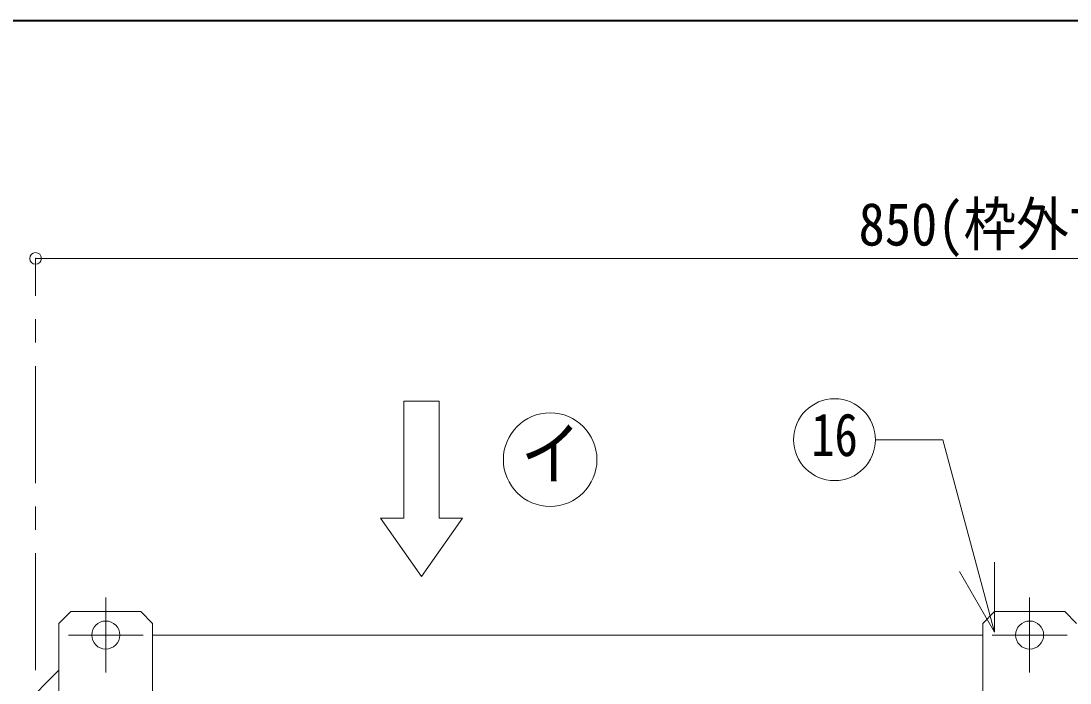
# Model space of a CAD drawing. Units: millimetres at full size, sheet at 1:10; details may follow other scales. Extents: x -2046 to 2004, y -1413 to 1397.
# Drawn here: x -1596.2 to -1147.7, y 1113.7 to 1396.7 of the extents above; entities that cross this region are included whole.
import ezdxf
from ezdxf.enums import TextEntityAlignment as Align

# ---------------------------------------------------------------- set-up
doc = ezdxf.new("R2010")
doc.units = ezdxf.units.MM
doc.header["$LTSCALE"] = 10
doc.header["$PDMODE"] = 32
doc.header["$PDSIZE"] = 5
doc.linetypes.add('CHAIN1', pattern=[8, 5, -1, 1, -1])
doc.layers.add('0-6_補助線', color=4, linetype='Continuous', lineweight=9)
doc.styles.add('ＭＳ ゴシック', font='')
doc.styles.get('ＭＳ ゴシック').set_extended_font_data('MS Gothic')

msp = doc.modelspace()

# ---------------------------------------------------------------- linework, layer by layer
at = {"layer": '0-6_補助線', "color": 1, "lineweight": 40}
msp.add_line((2003.79, 1396.68), (-2046.21, 1396.68), dxfattribs=at)
at = {"layer": '0-6_補助線'}
for p, q in [((-1589.96, 1295.18), (-739.96, 1295.18)), ((-1574.96, 1144.18), (-1579.96, 1139.18)), ((-1574.96, 1144.18), (-1544.96, 1144.18)), ((-1539.96, 1139.18), (-1544.96, 1144.18)), ((-1179.96, 1144.18), (-1184.96, 1139.18)), ((-1179.96, 1144.18), (-1149.96, 1144.18)), ((-1144.96, 1139.18), (-1149.96, 1144.18)), ((-1579.96, 1139.18), (-1579.96, 1109.18)), ((-1539.96, 1139.18), (-1539.96, 1109.18)), ((-1184.96, 1139.18), (-1184.96, 1109.18)), ((-1184.96, 1134.18), (-1539.96, 1134.18)), ((-1614.96, 1084.18), (-1579.96, 1119.18))]:
    msp.add_line(p, q, dxfattribs=at)
at = {"layer": '0-6_補助線', "linetype": 'CHAIN1'}
for p, q in [((-1589.96, 1119.18), (-1589.96, 1295.18)), ((-1559.96, 1150.18), (-1559.96, 1118.18)), ((-1164.96, 1150.18), (-1164.96, 1118.18)), ((-1575.96, 1134.18), (-1543.96, 1134.18)), ((-1180.96, 1134.18), (-1148.96, 1134.18))]:
    msp.add_line(p, q, dxfattribs=at)
at = {"layer": '0-6_補助線', "color": 7, "lineweight": 18}
for p, q in [((-1417.46, 1234.18), (-1432.46, 1234.18)), ((-1417.46, 1234.18), (-1417.46, 1184.18)), ((-1202.01, 1217.69), (-1230.86, 1217.69)), ((-1179.95, 1135.37), (-1202.01, 1217.69)), ((-1424.96, 1159.18), (-1442.46, 1184.18)), ((-1424.96, 1159.18), (-1407.46, 1184.18)), ((-1407.46, 1184.18), (-1417.46, 1184.18)), ((-1179.95, 1135.37), (-1179.95, 1165.37)), ((-1179.95, 1135.37), (-1194.95, 1161.35))]:
    msp.add_line(p, q, dxfattribs=at)
msp.add_lwpolyline([(-1432.46, 1234.18), (-1432.46, 1184.18), (-1442.46, 1184.18)], dxfattribs=at)
for centre, radius in [((-1248.36, 1217.69), 17.5), ((-1369.96, 1209.18), 20)]:
    msp.add_circle(centre, radius, dxfattribs=at)
at = {"layer": '0-6_補助線'}
for centre in [(-1559.96, 1134.18), (-1164.96, 1134.18)]:
    msp.add_circle(centre, 6, dxfattribs=at)
at = {"layer": '0-6_補助線', "color": 1}
msp.add_point((-1589.96, 1295.18), dxfattribs=at)

# ---------------------------------------------------------------- texts
at = {"layer": '0-6_補助線', "color": 7, "style": 'ＭＳ ゴシック'}
for s, height, width, p in [('850(枠外寸法)', 18.33, 0.9, (-1238.09, 1295.18)), ('16', 18.33, 0.8, (-1258.36, 1205.19)), ('イ', 21.99, 0.85, (-1382.46, 1194.18))]:
    msp.add_text(s, height=height, dxfattribs=dict(at, width=width)).set_placement(p, align=Align.BOTTOM_LEFT)

doc.saveas('drawing.dxf')
